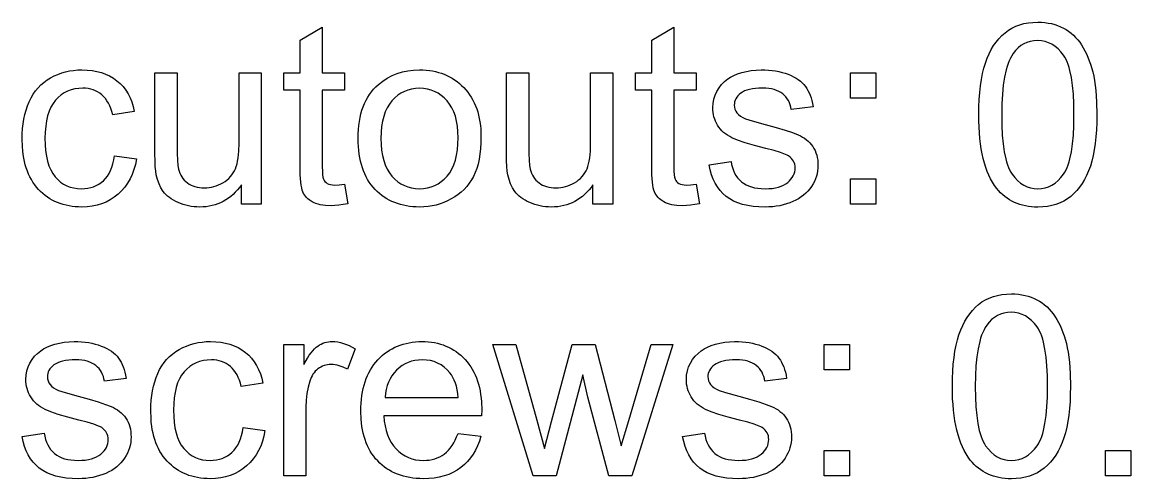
# Model space of a CAD drawing. Extents: x 0.6 to 44.2, y 0 to 23.3.
# Drawn here: x 3.095 to 5.544, y 20.469 to 21.478 of the extents above; entities that cross this region are included whole.
import ezdxf

# ---------------------------------------------------------------- set-up
doc = ezdxf.new("R2010")
doc.units = 0
doc.layers.add('CUTOUTS', color=1, linetype='CONTINUOUS')

msp = doc.modelspace()

# ---------------------------------------------------------------- linework, layer by layer
at = {"layer": 'CUTOUTS'}
for points in [[(3.807, 21.12), (3.8141, 21.0766), (3.804, 21.0747), (3.7944, 21.0733), (3.7854, 21.0725), (3.777, 21.0722), (3.7644, 21.0727), (3.7586, 21.0734), (3.7532, 21.0743), (3.7482, 21.0755), (3.7436, 21.077), (3.7394, 21.0787), (3.7355, 21.0807), (3.7287, 21.0852), (3.7257, 21.0878), (3.7229, 21.0905), (3.7205, 21.0933), (3.7183, 21.0963), (3.7164, 21.0995), (3.7148, 21.1029), (3.7134, 21.1068), (3.7121, 21.1117), (3.7111, 21.1175), (3.7103, 21.1243), (3.7091, 21.1407), (3.7088, 21.1609), (3.7088, 21.3276), (3.6727, 21.3276), (3.6727, 21.3658), (3.7088, 21.3658), (3.7088, 21.4376), (3.7576, 21.467), (3.7576, 21.3658), (3.807, 21.3658), (3.807, 21.3276), (3.7576, 21.3276), (3.7576, 21.1582), (3.7578, 21.1486), (3.7582, 21.1409), (3.7591, 21.1351), (3.7602, 21.1311), (3.7617, 21.1283), (3.7636, 21.1258), (3.7659, 21.1235), (3.7687, 21.1216), (3.7719, 21.12), (3.7758, 21.1189), (3.7803, 21.1183), (3.7854, 21.118), (3.7949, 21.1185)], [(4.5838, 21.12), (4.5909, 21.0766), (4.5808, 21.0747), (4.5712, 21.0733), (4.5622, 21.0725), (4.5538, 21.0722), (4.5412, 21.0727), (4.5354, 21.0734), (4.53, 21.0743), (4.525, 21.0755), (4.5204, 21.077), (4.5162, 21.0787), (4.5123, 21.0807), (4.5055, 21.0852), (4.5025, 21.0878), (4.4998, 21.0905), (4.4973, 21.0933), (4.4951, 21.0963), (4.4932, 21.0995), (4.4916, 21.1029), (4.4902, 21.1068), (4.4889, 21.1117), (4.4879, 21.1175), (4.4871, 21.1243), (4.4859, 21.1407), (4.4856, 21.1609), (4.4856, 21.3276), (4.4496, 21.3276), (4.4496, 21.3658), (4.4856, 21.3658), (4.4856, 21.4376), (4.5344, 21.467), (4.5344, 21.3658), (4.5838, 21.3658), (4.5838, 21.3276), (4.5344, 21.3276), (4.5344, 21.1582), (4.5346, 21.1486), (4.5351, 21.1409), (4.5359, 21.1351), (4.537, 21.1311), (4.5385, 21.1283), (4.5404, 21.1258), (4.5427, 21.1235), (4.5455, 21.1216), (4.5487, 21.12), (4.5526, 21.1189), (4.5571, 21.1183), (4.5622, 21.118), (4.5717, 21.1185)], [(5.2081, 21.2733), (5.2083, 21.2906), (5.209, 21.307), (5.2101, 21.3226), (5.2117, 21.3373), (5.2138, 21.3512), (5.2163, 21.3641), (5.2193, 21.3762), (5.2227, 21.3875), (5.2265, 21.398), (5.2309, 21.4079), (5.2356, 21.4171), (5.2408, 21.4258), (5.2465, 21.4338), (5.2526, 21.4412), (5.2591, 21.448), (5.2661, 21.4542), (5.2735, 21.4597), (5.2814, 21.4645), (5.2897, 21.4685), (5.2986, 21.4718), (5.3078, 21.4744), (5.3176, 21.4762), (5.3278, 21.4773), (5.3385, 21.4777), (5.3464, 21.4775), (5.3541, 21.4769), (5.3615, 21.4758), (5.3687, 21.4744), (5.3757, 21.4726), (5.3823, 21.4704), (5.3888, 21.4677), (5.395, 21.4647), (5.4009, 21.4613), (5.4066, 21.4575), (5.412, 21.4534), (5.4171, 21.4489), (5.422, 21.444), (5.4266, 21.4388), (5.431, 21.4332), (5.4351, 21.4273), (5.4389, 21.4211), (5.4426, 21.4144), (5.446, 21.4075), (5.4492, 21.4002), (5.4522, 21.3926), (5.455, 21.3847), (5.4599, 21.3678), (5.462, 21.3587), (5.4639, 21.3488), (5.4654, 21.3381), (5.4667, 21.3267), (5.4677, 21.3145), (5.4684, 21.3015), (5.4689, 21.2733), (5.4687, 21.2561), (5.468, 21.2398), (5.4669, 21.2243), (5.4653, 21.2097), (5.4633, 21.1959), (5.4608, 21.183), (5.4579, 21.1709), (5.4545, 21.1597), (5.4506, 21.1492), (5.4463, 21.1393), (5.4416, 21.13), (5.4364, 21.1213), (5.4308, 21.1133), (5.4247, 21.1058), (5.4182, 21.099), (5.4112, 21.0928), (5.4038, 21.0873), (5.3959, 21.0825), (5.3875, 21.0784), (5.3786, 21.0751), (5.3693, 21.0725), (5.3595, 21.0707), (5.3492, 21.0696), (5.3385, 21.0692), (5.3314, 21.0694), (5.3244, 21.0699), (5.3177, 21.0707), (5.3111, 21.0718), (5.3048, 21.0733), (5.2986, 21.075), (5.2926, 21.0771), (5.2869, 21.0796), (5.2813, 21.0823), (5.2759, 21.0854), (5.2707, 21.0888), (5.2657, 21.0925), (5.2609, 21.0966), (5.2563, 21.101), (5.2519, 21.1057), (5.2476, 21.1107), (5.2428, 21.1172), (5.2384, 21.1241), (5.2342, 21.1316), (5.2303, 21.1396), (5.2268, 21.148), (5.2235, 21.157), (5.2206, 21.1664), (5.218, 21.1763), (5.2156, 21.1867), (5.2136, 21.1976), (5.2119, 21.209), (5.2105, 21.2209), (5.2095, 21.2332), (5.2087, 21.2461), (5.2082, 21.2595)], [(5.2586, 21.2733), (5.2589, 21.2497), (5.26, 21.2282), (5.2618, 21.2087), (5.2643, 21.1913), (5.2676, 21.1759), (5.2695, 21.169), (5.2715, 21.1626), (5.2738, 21.1567), (5.2762, 21.1514), (5.2788, 21.1465), (5.2816, 21.1422), (5.2875, 21.1346), (5.2938, 21.1279), (5.3004, 21.1223), (5.3074, 21.1177), (5.3146, 21.1142), (5.3223, 21.1116), (5.3302, 21.1101), (5.3385, 21.1096), (5.3468, 21.1101), (5.3547, 21.1116), (5.3624, 21.1142), (5.3696, 21.1178), (5.3766, 21.1224), (5.3832, 21.128), (5.3895, 21.1347), (5.3954, 21.1423), (5.3982, 21.1467), (5.4008, 21.1515), (5.4032, 21.1569), (5.4055, 21.1628), (5.4075, 21.1692), (5.4094, 21.1761), (5.4127, 21.1914), (5.4152, 21.2088), (5.417, 21.2283), (5.4181, 21.2498), (5.4184, 21.2733), (5.4181, 21.297), (5.417, 21.3185), (5.4152, 21.3381), (5.4127, 21.3555), (5.4094, 21.3709), (5.4075, 21.3778), (5.4055, 21.3842), (5.4032, 21.39), (5.4008, 21.3954), (5.3982, 21.4002), (5.3954, 21.4045), (5.3894, 21.4121), (5.3832, 21.4187), (5.3765, 21.4243), (5.3695, 21.4289), (5.3621, 21.4324), (5.3544, 21.435), (5.3464, 21.4365), (5.338, 21.437), (5.3297, 21.4366), (5.3219, 21.4352), (5.3145, 21.433), (5.3075, 21.4298), (5.301, 21.4258), (5.2949, 21.4209), (5.2892, 21.4151), (5.2839, 21.4084), (5.2809, 21.4035), (5.278, 21.3983), (5.2753, 21.3925), (5.2728, 21.3862), (5.2705, 21.3795), (5.2685, 21.3722), (5.2649, 21.3563), (5.2621, 21.3385), (5.2601, 21.3187), (5.259, 21.297)], [(3.2987, 21.1822), (3.347, 21.1759), (3.3446, 21.1637), (3.3415, 21.1523), (3.3376, 21.1415), (3.3329, 21.1314), (3.3274, 21.1219), (3.3212, 21.1132), (3.3142, 21.1051), (3.3064, 21.0977), (3.2981, 21.0911), (3.2892, 21.0854), (3.2799, 21.0805), (3.2701, 21.0765), (3.2599, 21.0734), (3.2492, 21.0712), (3.238, 21.0699), (3.2264, 21.0695), (3.219, 21.0696), (3.2119, 21.0701), (3.2049, 21.0708), (3.1981, 21.0719), (3.1915, 21.0733), (3.185, 21.0749), (3.1788, 21.0769), (3.1727, 21.0792), (3.1668, 21.0818), (3.1611, 21.0847), (3.1556, 21.0879), (3.1503, 21.0913), (3.1451, 21.0951), (3.1401, 21.0992), (3.1353, 21.1037), (3.1307, 21.1084), (3.1263, 21.1134), (3.1223, 21.1186), (3.1184, 21.1241), (3.1149, 21.1299), (3.1117, 21.136), (3.1087, 21.1423), (3.106, 21.1488), (3.1036, 21.1557), (3.1015, 21.1628), (3.0997, 21.1701), (3.0981, 21.1777), (3.0968, 21.1856), (3.0958, 21.1938), (3.0951, 21.2022), (3.0946, 21.2198), (3.0948, 21.2314), (3.0955, 21.2426), (3.0968, 21.2534), (3.0985, 21.2638), (3.1006, 21.2739), (3.1033, 21.2836), (3.1065, 21.293), (3.1101, 21.3019), (3.1143, 21.3105), (3.1189, 21.3184), (3.1241, 21.3259), (3.1297, 21.3327), (3.1359, 21.3391), (3.1426, 21.3448), (3.1498, 21.3501), (3.1575, 21.3547), (3.1655, 21.3589), (3.1737, 21.3624), (3.1821, 21.3655), (3.1906, 21.3679), (3.1994, 21.3699), (3.2083, 21.3712), (3.2174, 21.3721), (3.2266, 21.3723), (3.2382, 21.372), (3.2492, 21.3709), (3.2596, 21.369), (3.2695, 21.3664), (3.2789, 21.363), (3.2878, 21.3589), (3.2961, 21.3541), (3.3038, 21.3485), (3.311, 21.3422), (3.3175, 21.3353), (3.3233, 21.3277), (3.3285, 21.3196), (3.3329, 21.3108), (3.3367, 21.3014), (3.3399, 21.2913), (3.3423, 21.2807), (3.2946, 21.2733), (3.2927, 21.2804), (3.2905, 21.287), (3.288, 21.2932), (3.2851, 21.2989), (3.2819, 21.3041), (3.2784, 21.309), (3.2746, 21.3133), (3.2704, 21.3172), (3.266, 21.3207), (3.2613, 21.3237), (3.2564, 21.3262), (3.2513, 21.3283), (3.2459, 21.3299), (3.2404, 21.331), (3.2346, 21.3317), (3.2285, 21.332), (3.2195, 21.3315), (3.2109, 21.3303), (3.2027, 21.3282), (3.1949, 21.3253), (3.1876, 21.3216), (3.1807, 21.317), (3.1743, 21.3116), (3.1682, 21.3054), (3.1628, 21.2982), (3.1581, 21.2901), (3.1541, 21.2811), (3.1508, 21.271), (3.1483, 21.26), (3.1465, 21.248), (3.1454, 21.2351), (3.145, 21.2212), (3.1454, 21.2071), (3.1464, 21.194), (3.1482, 21.1819), (3.1506, 21.1708), (3.1538, 21.1607), (3.1576, 21.1516), (3.1622, 21.1434), (3.1674, 21.1363), (3.1732, 21.1301), (3.1795, 21.1247), (3.1861, 21.1202), (3.1932, 21.1165), (3.2007, 21.1136), (3.2087, 21.1115), (3.217, 21.1103), (3.2258, 21.1099), (3.2329, 21.1101), (3.2397, 21.111), (3.2462, 21.1124), (3.2523, 21.1143), (3.2582, 21.1168), (3.2638, 21.1198), (3.2691, 21.1234), (3.2741, 21.1276), (3.2787, 21.1323), (3.2829, 21.1377), (3.2866, 21.1436), (3.2899, 21.1501), (3.2928, 21.1572), (3.2952, 21.1649), (3.2971, 21.1733)], [(3.5789, 21.076), (3.5789, 21.1186), (3.5746, 21.1126), (3.57, 21.1071), (3.5653, 21.1019), (3.5604, 21.0971), (3.5554, 21.0927), (3.5501, 21.0887), (3.5446, 21.085), (3.539, 21.0818), (3.5331, 21.0789), (3.5271, 21.0764), (3.5209, 21.0743), (3.5145, 21.0725), (3.5079, 21.0712), (3.5011, 21.0702), (3.4941, 21.0697), (3.4869, 21.0695), (3.4806, 21.0696), (3.4743, 21.0701), (3.4682, 21.0709), (3.4621, 21.0719), (3.4562, 21.0733), (3.4504, 21.075), (3.4447, 21.077), (3.439, 21.0793), (3.4337, 21.0818), (3.4286, 21.0845), (3.424, 21.0874), (3.4197, 21.0904), (3.4157, 21.0936), (3.4121, 21.0969), (3.4089, 21.1004), (3.406, 21.104), (3.401, 21.1118), (3.3969, 21.1205), (3.3935, 21.1301), (3.3909, 21.1404), (3.3896, 21.1487), (3.3886, 21.1591), (3.3881, 21.1716), (3.3879, 21.1863), (3.3879, 21.3658), (3.437, 21.3658), (3.437, 21.2051), (3.4372, 21.1874), (3.4377, 21.1729), (3.4387, 21.1615), (3.44, 21.1532), (3.4413, 21.1485), (3.443, 21.1441), (3.4449, 21.1399), (3.4472, 21.136), (3.4498, 21.1323), (3.4528, 21.1289), (3.4561, 21.1257), (3.4596, 21.1228), (3.4635, 21.1202), (3.4676, 21.118), (3.4719, 21.1161), (3.4764, 21.1145), (3.4812, 21.1133), (3.4861, 21.1125), (3.4913, 21.1119), (3.4968, 21.1118), (3.5022, 21.1119), (3.5076, 21.1125), (3.5129, 21.1134), (3.5182, 21.1146), (3.5233, 21.1162), (3.5284, 21.1181), (3.5333, 21.1204), (3.5382, 21.1231), (3.5429, 21.1261), (3.5472, 21.1293), (3.5512, 21.1327), (3.5548, 21.1365), (3.558, 21.1404), (3.5609, 21.1447), (3.5635, 21.1492), (3.5656, 21.1539), (3.5675, 21.1591), (3.5692, 21.1648), (3.5706, 21.171), (3.5717, 21.1778), (3.5726, 21.1852), (3.5732, 21.1931), (3.5737, 21.2105), (3.5737, 21.3658), (3.6228, 21.3658), (3.6228, 21.076)], [(3.8367, 21.2209), (3.8369, 21.2308), (3.8374, 21.2404), (3.8383, 21.2496), (3.8395, 21.2585), (3.8411, 21.2671), (3.843, 21.2754), (3.8453, 21.2833), (3.8479, 21.291), (3.8509, 21.2983), (3.8542, 21.3052), (3.8579, 21.3119), (3.8619, 21.3182), (3.8663, 21.3241), (3.871, 21.3298), (3.8761, 21.3351), (3.8815, 21.3401), (3.8911, 21.3477), (3.9012, 21.3542), (3.9118, 21.3598), (3.9229, 21.3643), (3.9346, 21.3678), (3.9468, 21.3703), (3.9594, 21.3718), (3.9726, 21.3723), (3.98, 21.3722), (3.9872, 21.3717), (3.9942, 21.371), (4.0011, 21.3699), (4.0078, 21.3685), (4.0144, 21.3668), (4.0207, 21.3648), (4.0269, 21.3626), (4.0329, 21.36), (4.0388, 21.357), (4.0445, 21.3538), (4.05, 21.3503), (4.0553, 21.3465), (4.0605, 21.3424), (4.0655, 21.3379), (4.0703, 21.3332), (4.0749, 21.3282), (4.0792, 21.3229), (4.0832, 21.3175), (4.0869, 21.3117), (4.0903, 21.3058), (4.0934, 21.2996), (4.0962, 21.2932), (4.0987, 21.2866), (4.101, 21.2797), (4.1029, 21.2726), (4.1045, 21.2652), (4.1058, 21.2577), (4.1069, 21.2498), (4.1076, 21.2418), (4.1081, 21.2335), (4.1082, 21.225), (4.108, 21.2114), (4.1072, 21.1985), (4.1059, 21.1864), (4.104, 21.175), (4.1017, 21.1644), (4.0988, 21.1545), (4.0954, 21.1454), (4.0914, 21.137), (4.087, 21.1292), (4.0821, 21.1219), (4.0767, 21.115), (4.0708, 21.1085), (4.0645, 21.1025), (4.0577, 21.097), (4.0504, 21.0919), (4.0426, 21.0872), (4.0345, 21.0831), (4.0262, 21.0795), (4.0177, 21.0764), (4.0091, 21.0739), (4.0002, 21.072), (3.9912, 21.0706), (3.982, 21.0698), (3.9726, 21.0695), (3.9651, 21.0696), (3.9578, 21.0701), (3.9506, 21.0708), (3.9436, 21.0719), (3.9369, 21.0733), (3.9303, 21.075), (3.9238, 21.0769), (3.9176, 21.0792), (3.9115, 21.0818), (3.9057, 21.0847), (3.9, 21.0879), (3.8945, 21.0914), (3.8891, 21.0952), (3.884, 21.0994), (3.879, 21.1038), (3.8742, 21.1085), (3.8697, 21.1135), (3.8655, 21.1188), (3.8615, 21.1243), (3.8578, 21.1302), (3.8545, 21.1362), (3.8514, 21.1426), (3.8486, 21.1492), (3.8461, 21.1561), (3.8439, 21.1633), (3.842, 21.1707), (3.8404, 21.1784), (3.8391, 21.1864), (3.838, 21.1946), (3.8373, 21.2031), (3.8369, 21.2119)], [(4.3557, 21.076), (4.3557, 21.1186), (4.3514, 21.1126), (4.3469, 21.1071), (4.3421, 21.1019), (4.3373, 21.0971), (4.3322, 21.0927), (4.3269, 21.0887), (4.3214, 21.085), (4.3158, 21.0818), (4.3099, 21.0789), (4.3039, 21.0764), (4.2977, 21.0743), (4.2913, 21.0725), (4.2847, 21.0712), (4.2779, 21.0702), (4.2709, 21.0697), (4.2637, 21.0695), (4.2574, 21.0696), (4.2511, 21.0701), (4.245, 21.0709), (4.2389, 21.0719), (4.233, 21.0733), (4.2272, 21.075), (4.2215, 21.077), (4.2159, 21.0793), (4.2105, 21.0818), (4.2055, 21.0845), (4.2008, 21.0874), (4.1965, 21.0904), (4.1925, 21.0936), (4.1889, 21.0969), (4.1857, 21.1004), (4.1828, 21.104), (4.1779, 21.1118), (4.1737, 21.1205), (4.1703, 21.1301), (4.1677, 21.1404), (4.1664, 21.1487), (4.1654, 21.1591), (4.1649, 21.1716), (4.1647, 21.1863), (4.1647, 21.3658), (4.2138, 21.3658), (4.2138, 21.2051), (4.214, 21.1874), (4.2146, 21.1729), (4.2155, 21.1615), (4.2168, 21.1532), (4.2181, 21.1485), (4.2198, 21.1441), (4.2217, 21.1399), (4.224, 21.136), (4.2267, 21.1323), (4.2296, 21.1289), (4.2329, 21.1257), (4.2365, 21.1228), (4.2403, 21.1202), (4.2444, 21.118), (4.2487, 21.1161), (4.2532, 21.1145), (4.258, 21.1133), (4.263, 21.1125), (4.2681, 21.1119), (4.2736, 21.1118), (4.279, 21.1119), (4.2844, 21.1125), (4.2898, 21.1134), (4.295, 21.1146), (4.3001, 21.1162), (4.3052, 21.1181), (4.3101, 21.1204), (4.315, 21.1231), (4.3197, 21.1261), (4.324, 21.1293), (4.328, 21.1327), (4.3316, 21.1365), (4.3348, 21.1404), (4.3377, 21.1447), (4.3403, 21.1492), (4.3425, 21.1539), (4.3443, 21.1591), (4.346, 21.1648), (4.3474, 21.171), (4.3485, 21.1778), (4.3494, 21.1852), (4.35, 21.1931), (4.3505, 21.2105), (4.3505, 21.3658), (4.3996, 21.3658), (4.3996, 21.076)], [(4.6122, 21.1625), (4.6607, 21.1702), (4.662, 21.1631), (4.6637, 21.1564), (4.6659, 21.1502), (4.6685, 21.1444), (4.6716, 21.139), (4.6751, 21.134), (4.6791, 21.1295), (4.6835, 21.1254), (4.6884, 21.1218), (4.6938, 21.1186), (4.6996, 21.1159), (4.7059, 21.1137), (4.7127, 21.112), (4.7199, 21.1108), (4.7276, 21.1101), (4.7358, 21.1099), (4.744, 21.1101), (4.7516, 21.1107), (4.7587, 21.1118), (4.7652, 21.1133), (4.7712, 21.1152), (4.7767, 21.1176), (4.7816, 21.1204), (4.786, 21.1236), (4.7898, 21.1272), (4.7931, 21.1308), (4.796, 21.1346), (4.7983, 21.1386), (4.8, 21.1427), (4.8013, 21.147), (4.8021, 21.1514), (4.8023, 21.156), (4.8021, 21.16), (4.8014, 21.1639), (4.8003, 21.1675), (4.7987, 21.1708), (4.7967, 21.174), (4.7942, 21.1769), (4.7913, 21.1797), (4.7879, 21.1822), (4.7849, 21.1839), (4.781, 21.1857), (4.7703, 21.1896), (4.7559, 21.194), (4.7377, 21.1988), (4.7127, 21.2054), (4.6919, 21.2115), (4.6753, 21.2172), (4.6628, 21.2224), (4.6577, 21.225), (4.653, 21.2279), (4.6485, 21.231), (4.6444, 21.2343), (4.6406, 21.2378), (4.6372, 21.2416), (4.634, 21.2457), (4.6311, 21.25), (4.6286, 21.2544), (4.6264, 21.259), (4.6246, 21.2637), (4.623, 21.2685), (4.6219, 21.2734), (4.621, 21.2784), (4.6205, 21.2836), (4.6204, 21.2889), (4.6209, 21.2984), (4.6226, 21.3075), (4.6253, 21.3163), (4.6292, 21.3247), (4.6341, 21.3326), (4.6397, 21.3398), (4.6461, 21.3463), (4.6534, 21.3522), (4.6596, 21.3562), (4.6669, 21.36), (4.6752, 21.3634), (4.6846, 21.3665), (4.6947, 21.369), (4.7051, 21.3709), (4.7159, 21.372), (4.727, 21.3723), (4.7354, 21.3722), (4.7436, 21.3717), (4.7514, 21.371), (4.7591, 21.3699), (4.7664, 21.3685), (4.7735, 21.3668), (4.7804, 21.3648), (4.7869, 21.3625), (4.7932, 21.36), (4.799, 21.3572), (4.8044, 21.3542), (4.8093, 21.351), (4.8139, 21.3475), (4.818, 21.3439), (4.8217, 21.34), (4.825, 21.3359), (4.8279, 21.3315), (4.8307, 21.3268), (4.8331, 21.3217), (4.8354, 21.3163), (4.8374, 21.3105), (4.8391, 21.3044), (4.8406, 21.2979), (4.8419, 21.291), (4.7939, 21.2845), (4.7929, 21.2899), (4.7915, 21.2951), (4.7897, 21.2999), (4.7875, 21.3044), (4.7849, 21.3086), (4.782, 21.3125), (4.7787, 21.3161), (4.7749, 21.3194), (4.7708, 21.3224), (4.7663, 21.3249), (4.7613, 21.3271), (4.756, 21.3288), (4.7503, 21.3302), (4.7441, 21.3312), (4.7375, 21.3318), (4.7306, 21.332), (4.7224, 21.3318), (4.7149, 21.3313), (4.7079, 21.3304), (4.7016, 21.3292), (4.6959, 21.3276), (4.6907, 21.3257), (4.6862, 21.3234), (4.6823, 21.3208), (4.6789, 21.3179), (4.676, 21.3149), (4.6735, 21.3118), (4.6714, 21.3086), (4.6699, 21.3053), (4.6687, 21.3018), (4.6681, 21.2983), (4.6678, 21.2946), (4.6682, 21.2899), (4.6693, 21.2855), (4.6712, 21.2813), (4.6738, 21.2774), (4.6773, 21.2736), (4.6815, 21.2702), (4.6867, 21.2671), (4.6927, 21.2643), (4.7072, 21.2598), (4.736, 21.2517), (4.7601, 21.2451), (4.7803, 21.2391), (4.7965, 21.2337), (4.8088, 21.229), (4.8138, 21.2266), (4.8185, 21.224), (4.823, 21.2212), (4.8271, 21.2181), (4.831, 21.2147), (4.8347, 21.2111), (4.838, 21.2073), (4.8411, 21.2032), (4.8438, 21.1988), (4.8462, 21.1942), (4.8482, 21.1893), (4.8499, 21.1842), (4.8512, 21.1788), (4.8521, 21.1732), (4.8526, 21.1673), (4.8528, 21.1612), (4.8526, 21.1551), (4.8519, 21.1491), (4.8508, 21.1431), (4.8492, 21.1373), (4.8472, 21.1316), (4.8448, 21.1259), (4.8419, 21.1204), (4.8385, 21.1149), (4.8347, 21.1096), (4.8305, 21.1047), (4.826, 21.1), (4.821, 21.0957), (4.8156, 21.0916), (4.8099, 21.0879), (4.8037, 21.0845), (4.7972, 21.0813), (4.7903, 21.0786), (4.7832, 21.0762), (4.7759, 21.0741), (4.7684, 21.0724), (4.7606, 21.0711), (4.7527, 21.0702), (4.7445, 21.0697), (4.736, 21.0695), (4.7223, 21.0698), (4.7095, 21.0709), (4.6975, 21.0728), (4.6863, 21.0753), (4.6759, 21.0786), (4.6664, 21.0827), (4.6578, 21.0874), (4.65, 21.0929), (4.6429, 21.0992), (4.6365, 21.1061), (4.6308, 21.1137), (4.6257, 21.1221), (4.6213, 21.1311), (4.6176, 21.1409), (4.6146, 21.1513)], [(4.9249, 21.3099), (4.9249, 21.3658), (4.9808, 21.3658), (4.9808, 21.3099)], [(3.8872, 21.2209), (3.8876, 21.2074), (3.8887, 21.1948), (3.8906, 21.1831), (3.8933, 21.1722), (3.8967, 21.1623), (3.9009, 21.1531), (3.9058, 21.1449), (3.9115, 21.1376), (3.9178, 21.1311), (3.9244, 21.1254), (3.9315, 21.1207), (3.9389, 21.1168), (3.9467, 21.1138), (3.955, 21.1116), (3.9636, 21.1103), (3.9726, 21.1099), (3.9816, 21.1103), (3.9901, 21.1116), (3.9983, 21.1138), (4.0061, 21.1168), (4.0135, 21.1207), (4.0205, 21.1255), (4.0272, 21.1312), (4.0335, 21.1377), (4.0391, 21.1451), (4.0441, 21.1534), (4.0483, 21.1627), (4.0517, 21.1728), (4.0543, 21.1839), (4.0562, 21.1959), (4.0574, 21.2087), (4.0577, 21.2225), (4.0574, 21.2356), (4.0562, 21.2478), (4.0543, 21.2592), (4.0516, 21.2698), (4.0482, 21.2796), (4.044, 21.2885), (4.039, 21.2967), (4.0333, 21.304), (4.027, 21.3105), (4.0204, 21.3161), (4.0133, 21.3209), (4.0059, 21.3248), (3.9982, 21.3278), (3.99, 21.33), (3.9815, 21.3313), (3.9726, 21.3317), (3.9636, 21.3313), (3.955, 21.33), (3.9467, 21.3278), (3.9389, 21.3248), (3.9315, 21.3209), (3.9244, 21.3162), (3.9178, 21.3106), (3.9115, 21.3041), (3.9058, 21.2968), (3.9009, 21.2886), (3.8967, 21.2795), (3.8933, 21.2695), (3.8906, 21.2587), (3.8887, 21.247), (3.8876, 21.2344)], [(4.9249, 21.076), (4.9249, 21.132), (4.9808, 21.132), (4.9808, 21.076)], [(5.1497, 20.6733), (5.1499, 20.6906), (5.1506, 20.707), (5.1517, 20.7226), (5.1533, 20.7373), (5.1554, 20.7512), (5.1579, 20.7641), (5.1609, 20.7762), (5.1643, 20.7875), (5.1682, 20.798), (5.1725, 20.8079), (5.1772, 20.8171), (5.1824, 20.8258), (5.1881, 20.8338), (5.1942, 20.8412), (5.2007, 20.848), (5.2077, 20.8542), (5.2151, 20.8597), (5.223, 20.8645), (5.2313, 20.8685), (5.2402, 20.8718), (5.2495, 20.8744), (5.2592, 20.8762), (5.2694, 20.8773), (5.2801, 20.8777), (5.288, 20.8775), (5.2957, 20.8769), (5.3031, 20.8758), (5.3103, 20.8744), (5.3173, 20.8726), (5.324, 20.8704), (5.3304, 20.8677), (5.3366, 20.8647), (5.3425, 20.8613), (5.3482, 20.8575), (5.3536, 20.8534), (5.3588, 20.8489), (5.3636, 20.844), (5.3683, 20.8388), (5.3726, 20.8332), (5.3767, 20.8273), (5.3805, 20.8211), (5.3842, 20.8144), (5.3876, 20.8075), (5.3908, 20.8002), (5.3938, 20.7926), (5.3966, 20.7847), (5.4015, 20.7678), (5.4036, 20.7587), (5.4055, 20.7488), (5.407, 20.7381), (5.4083, 20.7267), (5.4093, 20.7145), (5.41, 20.7015), (5.4105, 20.6733), (5.4103, 20.6561), (5.4096, 20.6398), (5.4085, 20.6243), (5.4069, 20.6097), (5.4049, 20.5959), (5.4024, 20.583), (5.3995, 20.5709), (5.3961, 20.5597), (5.3922, 20.5492), (5.3879, 20.5393), (5.3832, 20.53), (5.378, 20.5213), (5.3724, 20.5133), (5.3663, 20.5058), (5.3598, 20.499), (5.3528, 20.4928), (5.3454, 20.4873), (5.3375, 20.4825), (5.3291, 20.4784), (5.3203, 20.4751), (5.3109, 20.4725), (5.3011, 20.4707), (5.2909, 20.4696), (5.2801, 20.4692), (5.273, 20.4694), (5.266, 20.4699), (5.2593, 20.4707), (5.2527, 20.4718), (5.2464, 20.4733), (5.2402, 20.475), (5.2342, 20.4771), (5.2285, 20.4796), (5.2229, 20.4823), (5.2175, 20.4854), (5.2123, 20.4888), (5.2073, 20.4925), (5.2025, 20.4966), (5.1979, 20.501), (5.1935, 20.5057), (5.1893, 20.5107), (5.1845, 20.5172), (5.18, 20.5241), (5.1758, 20.5316), (5.1719, 20.5396), (5.1684, 20.548), (5.1651, 20.557), (5.1622, 20.5664), (5.1596, 20.5763), (5.1573, 20.5867), (5.1553, 20.5976), (5.1536, 20.609), (5.1522, 20.6209), (5.1511, 20.6332), (5.1503, 20.6461), (5.1498, 20.6595)], [(5.2002, 20.6733), (5.2005, 20.6497), (5.2016, 20.6282), (5.2034, 20.6087), (5.2059, 20.5913), (5.2092, 20.5759), (5.2111, 20.569), (5.2131, 20.5626), (5.2154, 20.5567), (5.2178, 20.5514), (5.2204, 20.5465), (5.2232, 20.5422), (5.2292, 20.5346), (5.2354, 20.5279), (5.242, 20.5223), (5.249, 20.5177), (5.2563, 20.5142), (5.2639, 20.5116), (5.2718, 20.5101), (5.2801, 20.5096), (5.2884, 20.5101), (5.2964, 20.5116), (5.304, 20.5142), (5.3112, 20.5178), (5.3182, 20.5224), (5.3248, 20.528), (5.3311, 20.5347), (5.337, 20.5423), (5.3398, 20.5467), (5.3424, 20.5515), (5.3448, 20.5569), (5.3471, 20.5628), (5.3492, 20.5692), (5.351, 20.5761), (5.3543, 20.5914), (5.3568, 20.6088), (5.3586, 20.6283), (5.3597, 20.6498), (5.3601, 20.6733), (5.3597, 20.697), (5.3586, 20.7185), (5.3568, 20.7381), (5.3543, 20.7555), (5.351, 20.7709), (5.3492, 20.7778), (5.3471, 20.7842), (5.3448, 20.79), (5.3424, 20.7954), (5.3398, 20.8002), (5.337, 20.8045), (5.3311, 20.8121), (5.3248, 20.8187), (5.3181, 20.8243), (5.3111, 20.8289), (5.3038, 20.8324), (5.296, 20.835), (5.288, 20.8365), (5.2796, 20.837), (5.2713, 20.8366), (5.2635, 20.8352), (5.2561, 20.833), (5.2491, 20.8298), (5.2426, 20.8258), (5.2365, 20.8209), (5.2308, 20.8151), (5.2255, 20.8084), (5.2225, 20.8035), (5.2196, 20.7983), (5.2169, 20.7925), (5.2144, 20.7862), (5.2122, 20.7795), (5.2101, 20.7722), (5.2065, 20.7563), (5.2037, 20.7385), (5.2018, 20.7187), (5.2006, 20.697)], [(3.0946, 20.5625), (3.1431, 20.5702), (3.1444, 20.5631), (3.1461, 20.5564), (3.1483, 20.5502), (3.1509, 20.5444), (3.154, 20.539), (3.1575, 20.534), (3.1615, 20.5295), (3.1659, 20.5254), (3.1708, 20.5218), (3.1762, 20.5186), (3.182, 20.5159), (3.1883, 20.5137), (3.1951, 20.512), (3.2023, 20.5108), (3.21, 20.5101), (3.2182, 20.5099), (3.2264, 20.5101), (3.234, 20.5107), (3.2411, 20.5118), (3.2476, 20.5133), (3.2536, 20.5152), (3.2591, 20.5176), (3.264, 20.5204), (3.2684, 20.5236), (3.2722, 20.5272), (3.2755, 20.5308), (3.2784, 20.5346), (3.2807, 20.5386), (3.2824, 20.5427), (3.2837, 20.547), (3.2845, 20.5514), (3.2847, 20.556), (3.2845, 20.56), (3.2838, 20.5639), (3.2827, 20.5675), (3.2811, 20.5708), (3.2791, 20.574), (3.2766, 20.5769), (3.2737, 20.5797), (3.2703, 20.5822), (3.2673, 20.5839), (3.2634, 20.5857), (3.2527, 20.5896), (3.2383, 20.594), (3.2201, 20.5988), (3.1951, 20.6054), (3.1743, 20.6115), (3.1577, 20.6172), (3.1452, 20.6224), (3.1401, 20.625), (3.1354, 20.6279), (3.1309, 20.631), (3.1268, 20.6343), (3.123, 20.6378), (3.1196, 20.6416), (3.1164, 20.6457), (3.1135, 20.65), (3.111, 20.6544), (3.1088, 20.659), (3.107, 20.6637), (3.1055, 20.6685), (3.1043, 20.6734), (3.1034, 20.6784), (3.1029, 20.6836), (3.1028, 20.6889), (3.1033, 20.6984), (3.105, 20.7075), (3.1077, 20.7163), (3.1116, 20.7247), (3.1165, 20.7326), (3.1221, 20.7398), (3.1285, 20.7463), (3.1358, 20.7522), (3.142, 20.7562), (3.1493, 20.76), (3.1576, 20.7634), (3.167, 20.7665), (3.1771, 20.769), (3.1875, 20.7709), (3.1983, 20.772), (3.2094, 20.7723), (3.2178, 20.7722), (3.226, 20.7717), (3.2339, 20.771), (3.2415, 20.7699), (3.2488, 20.7685), (3.2559, 20.7668), (3.2628, 20.7648), (3.2693, 20.7625), (3.2756, 20.76), (3.2814, 20.7572), (3.2868, 20.7542), (3.2917, 20.751), (3.2963, 20.7475), (3.3004, 20.7439), (3.3041, 20.74), (3.3074, 20.7359), (3.3103, 20.7315), (3.3131, 20.7268), (3.3155, 20.7217), (3.3178, 20.7163), (3.3198, 20.7105), (3.3215, 20.7044), (3.323, 20.6979), (3.3243, 20.691), (3.2763, 20.6845), (3.2753, 20.6899), (3.2739, 20.6951), (3.2721, 20.6999), (3.2699, 20.7044), (3.2673, 20.7086), (3.2644, 20.7125), (3.2611, 20.7161), (3.2573, 20.7194), (3.2532, 20.7224), (3.2487, 20.7249), (3.2437, 20.7271), (3.2384, 20.7288), (3.2327, 20.7302), (3.2265, 20.7312), (3.2199, 20.7318), (3.213, 20.732), (3.2048, 20.7318), (3.1973, 20.7313), (3.1903, 20.7304), (3.184, 20.7292), (3.1783, 20.7276), (3.1731, 20.7257), (3.1686, 20.7234), (3.1647, 20.7208), (3.1613, 20.7179), (3.1584, 20.7149), (3.1559, 20.7118), (3.1538, 20.7086), (3.1523, 20.7053), (3.1511, 20.7018), (3.1505, 20.6983), (3.1502, 20.6946), (3.1506, 20.6899), (3.1517, 20.6855), (3.1536, 20.6813), (3.1562, 20.6774), (3.1597, 20.6736), (3.1639, 20.6702), (3.1691, 20.6671), (3.1751, 20.6643), (3.1896, 20.6598), (3.2184, 20.6517), (3.2425, 20.6451), (3.2627, 20.6391), (3.2789, 20.6337), (3.2912, 20.629), (3.2962, 20.6266), (3.3009, 20.624), (3.3054, 20.6212), (3.3095, 20.6181), (3.3134, 20.6147), (3.3171, 20.6111), (3.3204, 20.6073), (3.3235, 20.6032), (3.3262, 20.5988), (3.3286, 20.5942), (3.3306, 20.5893), (3.3323, 20.5842), (3.3336, 20.5788), (3.3345, 20.5732), (3.335, 20.5673), (3.3352, 20.5612), (3.335, 20.5551), (3.3343, 20.5491), (3.3332, 20.5431), (3.3316, 20.5373), (3.3296, 20.5316), (3.3272, 20.5259), (3.3243, 20.5204), (3.3209, 20.5149), (3.3171, 20.5096), (3.3129, 20.5047), (3.3084, 20.5), (3.3034, 20.4957), (3.298, 20.4916), (3.2923, 20.4879), (3.2861, 20.4845), (3.2796, 20.4813), (3.2727, 20.4786), (3.2656, 20.4762), (3.2583, 20.4741), (3.2508, 20.4724), (3.243, 20.4711), (3.2351, 20.4702), (3.2269, 20.4697), (3.2184, 20.4695), (3.2047, 20.4698), (3.1919, 20.4709), (3.1799, 20.4728), (3.1687, 20.4753), (3.1583, 20.4786), (3.1488, 20.4827), (3.1402, 20.4874), (3.1324, 20.4929), (3.1253, 20.4992), (3.1189, 20.5061), (3.1132, 20.5137), (3.1081, 20.5221), (3.1037, 20.5311), (3.1, 20.5409), (3.097, 20.5513)], [(3.5827, 20.5822), (3.631, 20.5759), (3.6286, 20.5637), (3.6255, 20.5523), (3.6216, 20.5415), (3.6169, 20.5314), (3.6115, 20.5219), (3.6052, 20.5132), (3.5982, 20.5051), (3.5905, 20.4977), (3.5821, 20.4911), (3.5732, 20.4854), (3.5639, 20.4805), (3.5542, 20.4765), (3.5439, 20.4734), (3.5332, 20.4712), (3.522, 20.4699), (3.5104, 20.4695), (3.5031, 20.4696), (3.4959, 20.4701), (3.4889, 20.4708), (3.4821, 20.4719), (3.4755, 20.4733), (3.4691, 20.4749), (3.4628, 20.4769), (3.4567, 20.4792), (3.4509, 20.4818), (3.4452, 20.4847), (3.4396, 20.4879), (3.4343, 20.4913), (3.4291, 20.4951), (3.4242, 20.4992), (3.4194, 20.5037), (3.4148, 20.5084), (3.4104, 20.5134), (3.4063, 20.5186), (3.4025, 20.5241), (3.3989, 20.5299), (3.3957, 20.536), (3.3927, 20.5423), (3.39, 20.5488), (3.3876, 20.5557), (3.3855, 20.5628), (3.3837, 20.5701), (3.3821, 20.5777), (3.3809, 20.5856), (3.3799, 20.5938), (3.3792, 20.6022), (3.3786, 20.6198), (3.3789, 20.6314), (3.3796, 20.6426), (3.3808, 20.6534), (3.3825, 20.6638), (3.3847, 20.6739), (3.3874, 20.6836), (3.3905, 20.693), (3.3942, 20.7019), (3.3983, 20.7105), (3.403, 20.7184), (3.4081, 20.7259), (3.4138, 20.7327), (3.4199, 20.7391), (3.4266, 20.7448), (3.4338, 20.7501), (3.4415, 20.7547), (3.4495, 20.7589), (3.4577, 20.7624), (3.4661, 20.7655), (3.4747, 20.7679), (3.4834, 20.7699), (3.4923, 20.7712), (3.5014, 20.7721), (3.5107, 20.7723), (3.5222, 20.772), (3.5332, 20.7709), (3.5437, 20.769), (3.5536, 20.7664), (3.563, 20.763), (3.5718, 20.7589), (3.5801, 20.7541), (3.5879, 20.7485), (3.5951, 20.7422), (3.6015, 20.7353), (3.6074, 20.7277), (3.6125, 20.7196), (3.617, 20.7108), (3.6208, 20.7014), (3.6239, 20.6913), (3.6264, 20.6807), (3.5786, 20.6733), (3.5767, 20.6804), (3.5745, 20.687), (3.572, 20.6932), (3.5692, 20.6989), (3.566, 20.7041), (3.5625, 20.709), (3.5586, 20.7133), (3.5545, 20.7172), (3.55, 20.7207), (3.5453, 20.7237), (3.5405, 20.7262), (3.5353, 20.7283), (3.53, 20.7299), (3.5244, 20.731), (3.5186, 20.7317), (3.5126, 20.732), (3.5035, 20.7315), (3.4949, 20.7303), (3.4867, 20.7282), (3.479, 20.7253), (3.4716, 20.7216), (3.4647, 20.717), (3.4583, 20.7116), (3.4523, 20.7054), (3.4468, 20.6982), (3.4421, 20.6901), (3.4381, 20.6811), (3.4349, 20.671), (3.4323, 20.66), (3.4305, 20.648), (3.4294, 20.6351), (3.4291, 20.6212), (3.4294, 20.6071), (3.4305, 20.594), (3.4322, 20.5819), (3.4347, 20.5708), (3.4378, 20.5607), (3.4417, 20.5516), (3.4462, 20.5434), (3.4515, 20.5363), (3.4573, 20.5301), (3.4635, 20.5247), (3.4702, 20.5202), (3.4772, 20.5165), (3.4848, 20.5136), (3.4927, 20.5115), (3.5011, 20.5103), (3.5099, 20.5099), (3.5169, 20.5101), (3.5237, 20.511), (3.5302, 20.5124), (3.5364, 20.5143), (3.5423, 20.5168), (3.5479, 20.5198), (3.5532, 20.5234), (3.5581, 20.5276), (3.5628, 20.5323), (3.5669, 20.5377), (3.5707, 20.5436), (3.574, 20.5501), (3.5768, 20.5572), (3.5792, 20.5649), (3.5812, 20.5733)], [(3.6725, 20.476), (3.6725, 20.7658), (3.7167, 20.7658), (3.7167, 20.7219), (3.725, 20.736), (3.729, 20.742), (3.7329, 20.7474), (3.7368, 20.7522), (3.7406, 20.7563), (3.7443, 20.7597), (3.7479, 20.7625), (3.7515, 20.7648), (3.7553, 20.7668), (3.7591, 20.7685), (3.763, 20.7699), (3.7669, 20.771), (3.771, 20.7717), (3.7752, 20.7722), (3.7794, 20.7723), (3.7856, 20.7721), (3.7919, 20.7714), (3.7982, 20.7701), (3.8045, 20.7684), (3.8108, 20.7662), (3.8171, 20.7634), (3.8235, 20.7602), (3.8299, 20.7565), (3.813, 20.711), (3.804, 20.7156), (3.7995, 20.7174), (3.795, 20.7189), (3.7905, 20.7201), (3.786, 20.7209), (3.7815, 20.7214), (3.777, 20.7216), (3.773, 20.7214), (3.7691, 20.721), (3.7654, 20.7202), (3.7617, 20.7192), (3.7581, 20.7178), (3.7547, 20.7161), (3.7513, 20.7142), (3.748, 20.7119), (3.745, 20.7094), (3.7421, 20.7066), (3.7395, 20.7036), (3.7371, 20.7003), (3.7349, 20.6969), (3.733, 20.6932), (3.7298, 20.685), (3.7262, 20.6716), (3.7236, 20.6576), (3.7221, 20.643), (3.7216, 20.6277), (3.7216, 20.476)], [(4.0575, 20.5693), (4.1082, 20.5631), (4.1049, 20.5523), (4.1009, 20.5421), (4.0963, 20.5325), (4.0911, 20.5236), (4.0852, 20.5153), (4.0787, 20.5076), (4.0715, 20.5005), (4.0637, 20.494), (4.0553, 20.4883), (4.0464, 20.4833), (4.0369, 20.4791), (4.0268, 20.4756), (4.0161, 20.4729), (4.0049, 20.471), (3.9931, 20.4699), (3.9808, 20.4695), (3.9729, 20.4696), (3.9653, 20.4701), (3.9579, 20.4709), (3.9507, 20.4719), (3.9436, 20.4733), (3.9368, 20.475), (3.9302, 20.477), (3.9238, 20.4793), (3.9176, 20.4819), (3.9116, 20.4848), (3.9058, 20.488), (3.9002, 20.4915), (3.8949, 20.4953), (3.8897, 20.4995), (3.8847, 20.5039), (3.88, 20.5086), (3.8755, 20.5136), (3.8712, 20.5189), (3.8673, 20.5244), (3.8637, 20.5302), (3.8603, 20.5362), (3.8573, 20.5424), (3.8545, 20.5489), (3.852, 20.5557), (3.8499, 20.5627), (3.848, 20.5699), (3.8464, 20.5774), (3.8451, 20.5851), (3.844, 20.5931), (3.8433, 20.6013), (3.8427, 20.6185), (3.8429, 20.6275), (3.8433, 20.6362), (3.8441, 20.6447), (3.8451, 20.653), (3.8464, 20.661), (3.848, 20.6687), (3.8499, 20.6762), (3.8521, 20.6834), (3.8546, 20.6904), (3.8574, 20.6971), (3.8605, 20.7035), (3.8639, 20.7097), (3.8676, 20.7157), (3.8716, 20.7214), (3.8758, 20.7268), (3.8804, 20.732), (3.8852, 20.7369), (3.8901, 20.7414), (3.8953, 20.7457), (3.9006, 20.7496), (3.9061, 20.7533), (3.9118, 20.7566), (3.9176, 20.7596), (3.9236, 20.7622), (3.9298, 20.7646), (3.9362, 20.7667), (3.9427, 20.7684), (3.9494, 20.7698), (3.9563, 20.7709), (3.9634, 20.7717), (3.9706, 20.7722), (3.9781, 20.7723), (3.9852, 20.7722), (3.9923, 20.7717), (3.9991, 20.771), (4.0058, 20.7699), (4.0123, 20.7685), (4.0187, 20.7668), (4.0248, 20.7648), (4.0309, 20.7625), (4.0367, 20.7598), (4.0424, 20.7569), (4.0479, 20.7536), (4.0533, 20.7501), (4.0585, 20.7462), (4.0635, 20.7421), (4.0683, 20.7376), (4.073, 20.7328), (4.0775, 20.7277), (4.0816, 20.7224), (4.0855, 20.7168), (4.0891, 20.711), (4.0924, 20.7049), (4.0955, 20.6986), (4.0982, 20.692), (4.1006, 20.6852), (4.1028, 20.6781), (4.1047, 20.6707), (4.1063, 20.6632), (4.1075, 20.6553), (4.1086, 20.6472), (4.1093, 20.6389), (4.1099, 20.6215), (4.1096, 20.6084), (3.8935, 20.6084), (3.8945, 20.5968), (3.8962, 20.5859), (3.8986, 20.5757), (3.9016, 20.5662), (3.9053, 20.5574), (3.9097, 20.5493), (3.9148, 20.5419), (3.9205, 20.5352), (3.9268, 20.5293), (3.9334, 20.5241), (3.9404, 20.5198), (3.9478, 20.5162), (3.9555, 20.5134), (3.9637, 20.5114), (3.9722, 20.5103), (3.9811, 20.5099), (3.9877, 20.5101), (3.9941, 20.5107), (4.0002, 20.5119), (4.0061, 20.5134), (4.0117, 20.5154), (4.0171, 20.5178), (4.0223, 20.5207), (4.0272, 20.524), (4.0318, 20.5279), (4.0362, 20.5322), (4.0404, 20.5371), (4.0443, 20.5425), (4.048, 20.5484), (4.0514, 20.5548), (4.0545, 20.5618)], [(4.5538, 20.5625), (4.6023, 20.5702), (4.6036, 20.5631), (4.6053, 20.5564), (4.6075, 20.5502), (4.6101, 20.5444), (4.6132, 20.539), (4.6167, 20.534), (4.6207, 20.5295), (4.6251, 20.5254), (4.63, 20.5218), (4.6354, 20.5186), (4.6412, 20.5159), (4.6475, 20.5137), (4.6543, 20.512), (4.6615, 20.5108), (4.6692, 20.5101), (4.6774, 20.5099), (4.6856, 20.5101), (4.6932, 20.5107), (4.7003, 20.5118), (4.7068, 20.5133), (4.7129, 20.5152), (4.7183, 20.5176), (4.7232, 20.5204), (4.7276, 20.5236), (4.7314, 20.5272), (4.7347, 20.5308), (4.7376, 20.5346), (4.7399, 20.5386), (4.7417, 20.5427), (4.7429, 20.547), (4.7437, 20.5514), (4.744, 20.556), (4.7437, 20.56), (4.7431, 20.5639), (4.7419, 20.5675), (4.7403, 20.5708), (4.7383, 20.574), (4.7358, 20.5769), (4.7329, 20.5797), (4.7295, 20.5822), (4.7265, 20.5839), (4.7226, 20.5857), (4.7119, 20.5896), (4.6975, 20.594), (4.6793, 20.5988), (4.6544, 20.6054), (4.6336, 20.6115), (4.6169, 20.6172), (4.6044, 20.6224), (4.5993, 20.625), (4.5946, 20.6279), (4.5902, 20.631), (4.586, 20.6343), (4.5822, 20.6378), (4.5788, 20.6416), (4.5756, 20.6457), (4.5727, 20.65), (4.5702, 20.6544), (4.568, 20.659), (4.5662, 20.6637), (4.5647, 20.6685), (4.5635, 20.6734), (4.5626, 20.6784), (4.5621, 20.6836), (4.562, 20.6889), (4.5625, 20.6984), (4.5642, 20.7075), (4.567, 20.7163), (4.5708, 20.7247), (4.5757, 20.7326), (4.5813, 20.7398), (4.5877, 20.7463), (4.595, 20.7522), (4.6012, 20.7562), (4.6085, 20.76), (4.6169, 20.7634), (4.6262, 20.7665), (4.6363, 20.769), (4.6467, 20.7709), (4.6575, 20.772), (4.6687, 20.7723), (4.677, 20.7722), (4.6852, 20.7717), (4.6931, 20.771), (4.7007, 20.7699), (4.708, 20.7685), (4.7151, 20.7668), (4.722, 20.7648), (4.7285, 20.7625), (4.7348, 20.76), (4.7406, 20.7572), (4.746, 20.7542), (4.7509, 20.751), (4.7555, 20.7475), (4.7596, 20.7439), (4.7633, 20.74), (4.7666, 20.7359), (4.7696, 20.7315), (4.7723, 20.7268), (4.7747, 20.7217), (4.777, 20.7163), (4.779, 20.7105), (4.7807, 20.7044), (4.7822, 20.6979), (4.7835, 20.691), (4.7355, 20.6845), (4.7345, 20.6899), (4.7331, 20.6951), (4.7313, 20.6999), (4.7291, 20.7044), (4.7266, 20.7086), (4.7236, 20.7125), (4.7203, 20.7161), (4.7165, 20.7194), (4.7124, 20.7224), (4.7079, 20.7249), (4.7029, 20.7271), (4.6976, 20.7288), (4.6919, 20.7302), (4.6857, 20.7312), (4.6792, 20.7318), (4.6722, 20.732), (4.664, 20.7318), (4.6565, 20.7313), (4.6495, 20.7304), (4.6432, 20.7292), (4.6375, 20.7276), (4.6323, 20.7257), (4.6278, 20.7234), (4.6239, 20.7208), (4.6205, 20.7179), (4.6176, 20.7149), (4.6151, 20.7118), (4.6131, 20.7086), (4.6115, 20.7053), (4.6103, 20.7018), (4.6097, 20.6983), (4.6094, 20.6946), (4.6098, 20.6899), (4.6109, 20.6855), (4.6128, 20.6813), (4.6154, 20.6774), (4.6189, 20.6736), (4.6232, 20.6702), (4.6283, 20.6671), (4.6343, 20.6643), (4.6488, 20.6598), (4.6777, 20.6517), (4.7017, 20.6451), (4.7219, 20.6391), (4.7381, 20.6337), (4.7504, 20.629), (4.7554, 20.6266), (4.7601, 20.624), (4.7646, 20.6212), (4.7688, 20.6181), (4.7727, 20.6147), (4.7763, 20.6111), (4.7796, 20.6073), (4.7827, 20.6032), (4.7855, 20.5988), (4.7878, 20.5942), (4.7899, 20.5893), (4.7915, 20.5842), (4.7928, 20.5788), (4.7937, 20.5732), (4.7943, 20.5673), (4.7944, 20.5612), (4.7942, 20.5551), (4.7935, 20.5491), (4.7924, 20.5431), (4.7909, 20.5373), (4.7888, 20.5316), (4.7864, 20.5259), (4.7835, 20.5204), (4.7801, 20.5149), (4.7763, 20.5096), (4.7722, 20.5047), (4.7676, 20.5), (4.7626, 20.4957), (4.7572, 20.4916), (4.7515, 20.4879), (4.7453, 20.4845), (4.7388, 20.4813), (4.7319, 20.4786), (4.7248, 20.4762), (4.7175, 20.4741), (4.71, 20.4724), (4.7022, 20.4711), (4.6943, 20.4702), (4.6861, 20.4697), (4.6777, 20.4695), (4.664, 20.4698), (4.6511, 20.4709), (4.6391, 20.4728), (4.6279, 20.4753), (4.6176, 20.4786), (4.6081, 20.4827), (4.5994, 20.4874), (4.5916, 20.4929), (4.5845, 20.4992), (4.5781, 20.5061), (4.5724, 20.5137), (4.5673, 20.5221), (4.5629, 20.5311), (4.5592, 20.5409), (4.5562, 20.5513)], [(4.2234, 20.476), (4.1347, 20.7658), (4.1854, 20.7658), (4.2315, 20.5985), (4.2487, 20.5363), (4.2637, 20.5961), (4.3099, 20.7658), (4.3603, 20.7658), (4.4037, 20.5977), (4.4182, 20.5423), (4.4348, 20.5983), (4.4845, 20.7658), (4.5322, 20.7658), (4.4416, 20.476), (4.3906, 20.476), (4.3445, 20.6496), (4.3333, 20.6989), (4.2747, 20.476)], [(4.8665, 20.7099), (4.8665, 20.7658), (4.9224, 20.7658), (4.9224, 20.7099)], [(3.8962, 20.6487), (4.058, 20.6487), (4.057, 20.6576), (4.0556, 20.6659), (4.0539, 20.6736), (4.0517, 20.6807), (4.0492, 20.6873), (4.0463, 20.6933), (4.0431, 20.6987), (4.0395, 20.7036), (4.0334, 20.7102), (4.0269, 20.716), (4.0199, 20.7209), (4.0125, 20.7249), (4.0047, 20.728), (3.9964, 20.7302), (3.9877, 20.7315), (3.9786, 20.732), (3.9703, 20.7316), (3.9624, 20.7305), (3.9547, 20.7288), (3.9475, 20.7263), (3.9405, 20.7231), (3.9339, 20.7192), (3.9277, 20.7146), (3.9217, 20.7093), (3.9163, 20.7034), (3.9115, 20.697), (3.9073, 20.6902), (3.9038, 20.6828), (3.9009, 20.675), (3.8987, 20.6667), (3.8971, 20.658)], [(4.8665, 20.476), (4.8665, 20.532), (4.9224, 20.532), (4.9224, 20.476)], [(5.488, 20.476), (5.488, 20.532), (5.544, 20.532), (5.544, 20.476)]]:
    msp.add_lwpolyline(points, close=True, dxfattribs=at)

doc.saveas('drawing.dxf')
